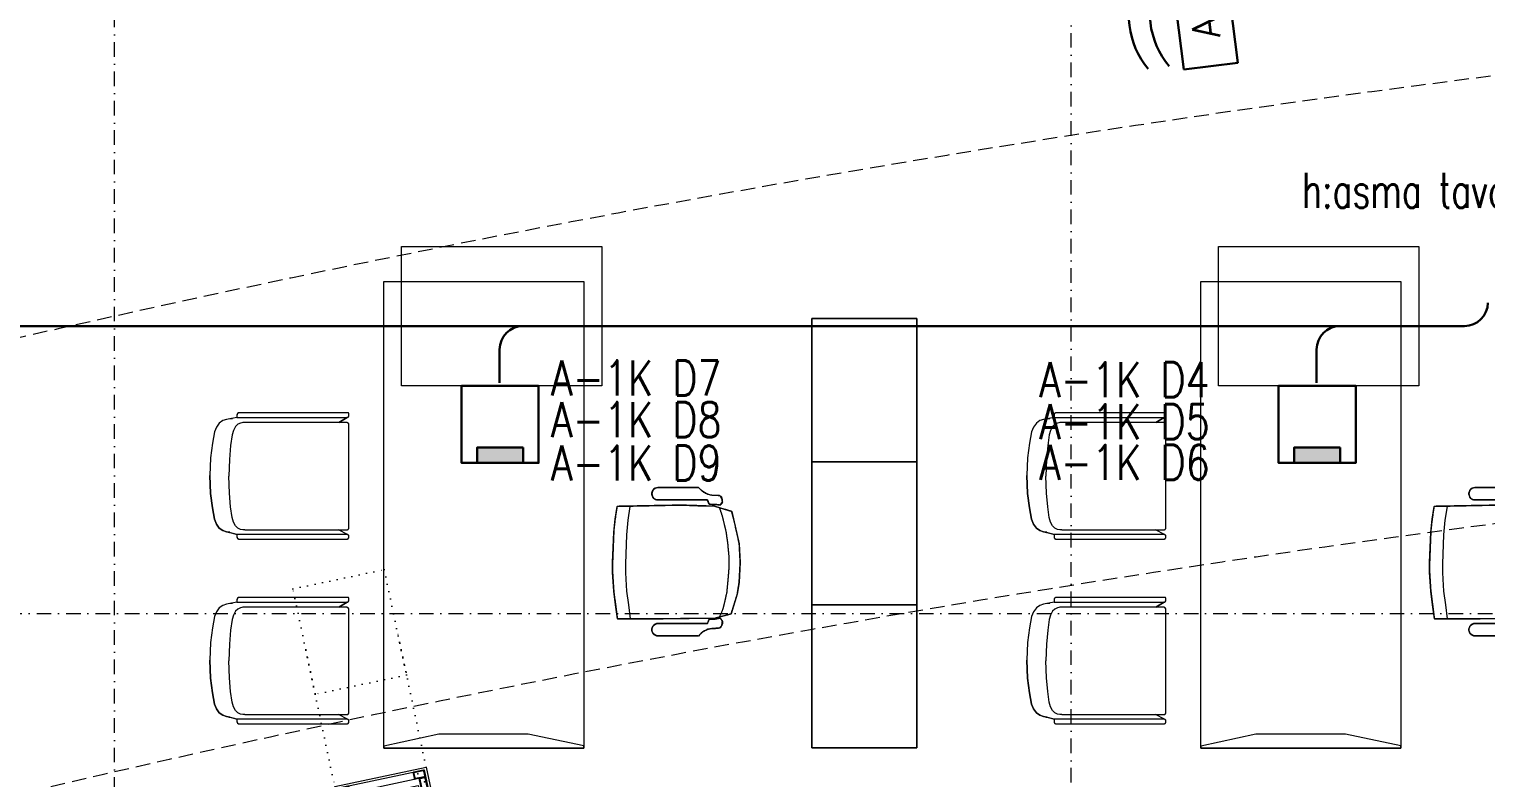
# Model space of a CAD drawing. Extents: x -2050 to 29725, y -1777 to 6820.
# Drawn here: x 9231 to 9855, y 1915 to 2235 of the extents above; entities that cross this region are included whole.
import ezdxf

# ---------------------------------------------------------------- set-up
doc = ezdxf.new("R2010")
doc.units = 0
doc.header["$LTSCALE"] = 25
doc.header["$MEASUREMENT"] = 0
for name, pattern in [('DASHDOT2', [0.5, 0.25, -0.125, 0, -0.125]), ('DOT2', [0.125, 0, -0.125]), ('HIDDEN', [0.375, 0.25, -0.125])]:
    doc.linetypes.add(name, pattern=pattern)
doc.layers.get('0').update_dxf_attribs({"color": 9, "lineweight": 9})
for name, color, linetype, lineweight in [('05', 9, 'Continuous', 9), ('06D', 9, 'Continuous', 9), ('10', 9, 'Continuous', 9), ('11', 9, 'Continuous', 9), ('20', 9, 'DOT2', 9), ('21', 9, 'Continuous', 9), ('24', 9, 'DASHDOT2', 9), ('40', 9, 'Continuous', 9), ('DATA YER', 30, 'Continuous', 30), ('E-ACCESS POINT (KABLOSUZ ERİŞİM İÇİN)', 7, 'Continuous', 30), ('E-DÖŞEME (ŞAP İÇİ) PRİZ KUTUSU', 7, 'Continuous', 30), ('E-YAZI', 7, 'Continuous', 30)]:
    doc.layers.add(name, color=color, linetype=linetype, lineweight=lineweight)
doc.styles.add('E-YAZI', font='txttw.shx')

# ---------------------------------------------------------------- blocks, each defined once
blk = doc.blocks.new('Group-41-1')
for p, q in [((384804.5645, 69162.035), (384804.5645, 69161.585)), ((384805.1779, 69162.035), (384804.5645, 69162.035)), ((384805.1779, 69161.585), (384805.1779, 69162.035)), ((384804.5645, 69161.585), (384805.1779, 69161.585))]:
    blk.add_line(p, q)
at = {"flags": 128}
blk.add_lwpolyline([(384804.5645, 69162.035), (384805.1779, 69162.035), (384805.1779, 69161.585), (384804.5645, 69161.585)], close=True, dxfattribs=at)
blk = doc.blocks.new('Group-42-1')
at = {"layer": '05', "color": 7}
for p in [(-1.2267, 0), (-0.6133, 0), (0, 0)]:
    blk.add_blockref('Group-41-1', p, dxfattribs=at)
blk = doc.blocks.new('Group-32-1')
for p, q in [((384804.5516, 69159.371), (384804.573, 69159.3356)), ((384804.5731, 69159.3699), (384804.573, 69159.3694)), ((384804.573, 69159.3694), (384804.573, 69159.3689)), ((384804.573, 69159.3689), (384804.573, 69158.9239)), ((384804.5732, 69159.3709), (384804.5731, 69159.3704)), ((384804.5731, 69159.3704), (384804.5731, 69159.3699)), ((384804.5733, 69159.3713), (384804.5732, 69159.3709)), ((384804.5735, 69159.3718), (384804.5733, 69159.3713)), ((384804.5736, 69159.3723), (384804.5735, 69159.3718)), ((384804.5738, 69159.3727), (384804.5736, 69159.3723)), ((384804.574, 69159.3732), (384804.5738, 69159.3727)), ((384804.5742, 69159.3736), (384804.574, 69159.3732)), ((384804.5745, 69159.374), (384804.5742, 69159.3736)), ((384804.5747, 69159.3745), (384804.5745, 69159.374)), ((384804.575, 69159.3749), (384804.5747, 69159.3745)), ((384804.5753, 69159.3752), (384804.575, 69159.3749)), ((384804.5756, 69159.3756), (384804.5753, 69159.3752)), ((384804.576, 69159.376), (384804.5756, 69159.3756)), ((384804.5763, 69159.3763), (384804.576, 69159.376)), ((384804.5767, 69159.3766), (384804.5763, 69159.3763)), ((384804.5771, 69159.3769), (384804.5767, 69159.3766)), ((384804.5775, 69159.3772), (384804.5771, 69159.3769)), ((384804.5779, 69159.3775), (384804.5775, 69159.3772)), ((384804.5783, 69159.3777), (384804.5779, 69159.3775)), ((384804.5788, 69159.3779), (384804.5783, 69159.3777)), ((384804.5792, 69159.3781), (384804.5788, 69159.3779)), ((384804.5797, 69159.3783), (384804.5792, 69159.3781)), ((384804.5801, 69159.3785), (384804.5797, 69159.3783)), ((384804.5806, 69159.3786), (384804.5801, 69159.3785)), ((384804.5811, 69159.3787), (384804.5806, 69159.3786)), ((384804.5816, 69159.3788), (384804.5811, 69159.3787)), ((384804.5821, 69159.3789), (384804.5816, 69159.3788)), ((384804.5825, 69159.3789), (384804.5821, 69159.3789)), ((384804.583, 69159.3789), (384804.5825, 69159.3789)), ((384805.023, 69159.3789), (384804.583, 69159.3789)), ((384805.0235, 69159.3789), (384805.023, 69159.3789)), ((384805.024, 69159.3789), (384805.0235, 69159.3789)), ((384805.0245, 69159.3788), (384805.024, 69159.3789)), ((384805.0249, 69159.3787), (384805.0245, 69159.3788)), ((384805.0254, 69159.3786), (384805.0249, 69159.3787)), ((384805.0259, 69159.3785), (384805.0254, 69159.3786)), ((384805.0264, 69159.3783), (384805.0259, 69159.3785)), ((384805.0268, 69159.3781), (384805.0264, 69159.3783)), ((384805.0273, 69159.3779), (384805.0268, 69159.3781)), ((384805.0277, 69159.3777), (384805.0273, 69159.3779)), ((384805.0281, 69159.3775), (384805.0277, 69159.3777)), ((384805.0285, 69159.3772), (384805.0281, 69159.3775)), ((384805.029, 69159.3769), (384805.0285, 69159.3772)), ((384805.0293, 69159.3766), (384805.029, 69159.3769)), ((384805.0297, 69159.3763), (384805.0293, 69159.3766)), ((384805.0301, 69159.376), (384805.0297, 69159.3763)), ((384805.0304, 69159.3756), (384805.0301, 69159.376)), ((384805.0307, 69159.3752), (384805.0304, 69159.3756)), ((384805.031, 69159.3749), (384805.0307, 69159.3752)), ((384805.0313, 69159.3745), (384805.031, 69159.3749)), ((384805.0316, 69159.374), (384805.0313, 69159.3745)), ((384805.0318, 69159.3736), (384805.0316, 69159.374)), ((384805.032, 69159.3732), (384805.0318, 69159.3736)), ((384805.0322, 69159.3727), (384805.032, 69159.3732)), ((384805.0324, 69159.3723), (384805.0322, 69159.3727)), ((384805.0326, 69159.3718), (384805.0324, 69159.3723)), ((384805.0327, 69159.3713), (384805.0326, 69159.3718)), ((384805.0328, 69159.3709), (384805.0327, 69159.3713)), ((384805.0329, 69159.3704), (384805.0328, 69159.3709)), ((384805.0329, 69159.3699), (384805.0329, 69159.3704)), ((384805.033, 69159.3694), (384805.0329, 69159.3699)), ((384805.0521, 69159.3725), (384805.033, 69159.3345)), ((384805.033, 69159.3689), (384805.033, 69159.3694)), ((384805.033, 69158.9322), (384805.033, 69159.3689)), ((384805.033, 69158.9322), (384805.033, 69158.9322)), ((384804.5516, 69158.8992), (384804.558, 69158.8616)), ((384805.0524, 69158.8992), (384805.0423, 69158.8616))]:
    blk.add_line(p, q)
at = {"flags": 128}
for points in [[(384804.5309, 69158.9092), (384804.5309, 69158.9087), (384804.531, 69158.9082), (384804.531, 69158.9077), (384804.5311, 69158.9072), (384804.5312, 69158.9068), (384804.5314, 69158.9063), (384804.5315, 69158.9058), (384804.5317, 69158.9054), (384804.5319, 69158.9049), (384804.5321, 69158.9045), (384804.5324, 69158.904), (384804.5326, 69158.9036), (384804.5329, 69158.9032), (384804.5332, 69158.9028), (384804.5335, 69158.9025), (384804.5339, 69158.9021), (384804.5342, 69158.9018), (384804.5346, 69158.9015), (384804.535, 69158.9012), (384804.5354, 69158.9009), (384804.5358, 69158.9006), (384804.5362, 69158.9004), (384804.5367, 69158.9001), (384804.5371, 69158.8999), (384804.5376, 69158.8998), (384804.538, 69158.8996), (384804.5385, 69158.8995), (384804.539, 69158.8994), (384804.5395, 69158.8993), (384804.54, 69158.8992), (384804.5404, 69158.8992), (384804.5409, 69158.8992), (384804.5516, 69158.8992), (384804.5516, 69159.3689), (384804.5516, 69159.3694), (384804.5516, 69159.3699), (384804.5515, 69159.3704), (384804.5515, 69159.3709), (384804.5513, 69159.3713), (384804.5512, 69159.3718), (384804.5511, 69159.3723), (384804.5509, 69159.3727), (384804.5507, 69159.3732), (384804.5505, 69159.3736), (384804.5502, 69159.374), (384804.55, 69159.3745), (384804.5497, 69159.3749), (384804.5494, 69159.3752), (384804.5491, 69159.3756), (384804.5487, 69159.376), (384804.5484, 69159.3763), (384804.548, 69159.3766), (384804.5476, 69159.3769), (384804.5472, 69159.3772), (384804.5468, 69159.3775), (384804.5464, 69159.3777), (384804.5459, 69159.3779), (384804.5455, 69159.3781), (384804.545, 69159.3783), (384804.5445, 69159.3785), (384804.5441, 69159.3786), (384804.5436, 69159.3787), (384804.5431, 69159.3788), (384804.5426, 69159.3789), (384804.5421, 69159.3789), (384804.5416, 69159.3789), (384804.5359, 69159.3789), (384804.5357, 69159.3789), (384804.5354, 69159.3789), (384804.5352, 69159.3788), (384804.535, 69159.3788), (384804.5347, 69159.3788), (384804.5345, 69159.3787), (384804.5343, 69159.3786), (384804.534, 69159.3785), (384804.5338, 69159.3784), (384804.5336, 69159.3783), (384804.5334, 69159.3782), (384804.5332, 69159.3781), (384804.533, 69159.3779), (384804.5328, 69159.3778), (384804.5326, 69159.3776), (384804.5324, 69159.3774), (384804.5322, 69159.3773), (384804.5321, 69159.3771), (384804.5319, 69159.3769), (384804.5318, 69159.3767), (384804.5316, 69159.3765), (384804.5315, 69159.3763), (384804.5314, 69159.376), (384804.5313, 69159.3758), (384804.5312, 69159.3756), (384804.5312, 69159.3754), (384804.5311, 69159.3751), (384804.531, 69159.3749), (384804.531, 69159.3746), (384804.531, 69159.3744), (384804.5309, 69159.3741), (384804.5309, 69159.3739), (384804.5309, 69158.9092)], [(384805.0521, 69158.8992), (384805.0628, 69158.8992), (384805.0633, 69158.8992), (384805.0638, 69158.8992), (384805.0642, 69158.8993), (384805.0647, 69158.8994), (384805.0652, 69158.8995), (384805.0657, 69158.8996), (384805.0661, 69158.8998), (384805.0666, 69158.8999), (384805.0671, 69158.9001), (384805.0675, 69158.9004), (384805.0679, 69158.9006), (384805.0683, 69158.9009), (384805.0687, 69158.9012), (384805.0691, 69158.9015), (384805.0695, 69158.9018), (384805.0698, 69158.9021), (384805.0702, 69158.9025), (384805.0705, 69158.9028), (384805.0708, 69158.9032), (384805.0711, 69158.9036), (384805.0714, 69158.904), (384805.0716, 69158.9045), (384805.0718, 69158.9049), (384805.072, 69158.9054), (384805.0722, 69158.9058), (384805.0723, 69158.9063), (384805.0725, 69158.9068), (384805.0726, 69158.9072), (384805.0727, 69158.9077), (384805.0727, 69158.9082), (384805.0728, 69158.9087), (384805.0728, 69158.9092), (384805.0728, 69159.3689), (384805.0728, 69159.3694), (384805.0727, 69159.3699), (384805.0727, 69159.3704), (384805.0726, 69159.3709), (384805.0725, 69159.3713), (384805.0723, 69159.3718), (384805.0722, 69159.3723), (384805.072, 69159.3727), (384805.0718, 69159.3732), (384805.0716, 69159.3736), (384805.0714, 69159.374), (384805.0711, 69159.3745), (384805.0708, 69159.3749), (384805.0705, 69159.3752), (384805.0702, 69159.3756), (384805.0698, 69159.376), (384805.0695, 69159.3763), (384805.0691, 69159.3766), (384805.0687, 69159.3769), (384805.0683, 69159.3772), (384805.0679, 69159.3775), (384805.0675, 69159.3777), (384805.0671, 69159.3779), (384805.0666, 69159.3781), (384805.0661, 69159.3783), (384805.0657, 69159.3785), (384805.0652, 69159.3786), (384805.0647, 69159.3787), (384805.0642, 69159.3788), (384805.0638, 69159.3789), (384805.0633, 69159.3789), (384805.0628, 69159.3789), (384805.0621, 69159.3789), (384805.0616, 69159.3789), (384805.0611, 69159.3789), (384805.0606, 69159.3788), (384805.0601, 69159.3787), (384805.0596, 69159.3786), (384805.0592, 69159.3785), (384805.0587, 69159.3783), (384805.0582, 69159.3781), (384805.0578, 69159.3779), (384805.0574, 69159.3777), (384805.0569, 69159.3775), (384805.0565, 69159.3772), (384805.0561, 69159.3769), (384805.0557, 69159.3766), (384805.0554, 69159.3763), (384805.055, 69159.376), (384805.0547, 69159.3756), (384805.0543, 69159.3752), (384805.054, 69159.3749), (384805.0538, 69159.3745), (384805.0535, 69159.374), (384805.0533, 69159.3736), (384805.053, 69159.3732), (384805.0528, 69159.3727), (384805.0527, 69159.3723), (384805.0525, 69159.3718), (384805.0524, 69159.3713), (384805.0523, 69159.3709), (384805.0522, 69159.3704), (384805.0521, 69159.3699), (384805.0521, 69159.3694), (384805.0521, 69159.3689), (384805.0521, 69158.8992)]]:
    blk.add_lwpolyline(points, close=True, dxfattribs=at)
for points in [[(384804.5309, 69158.9092, 0.414214), (384804.5409, 69158.8992), (384804.5516, 69158.8992), (384804.5516, 69159.3689, 0.414214), (384804.5416, 69159.3789), (384804.5359, 69159.3789, 0.414214), (384804.5309, 69159.3739)], [(384805.0521, 69158.8992), (384805.0628, 69158.8992, 0.414214), (384805.0728, 69158.9092), (384805.0728, 69159.3689, 0.414214), (384805.0628, 69159.3789), (384805.0621, 69159.3789, 0.414214), (384805.0521, 69159.3689)]]:
    blk.add_lwpolyline(points, format="xyb", close=True, dxfattribs=at)
blk.add_lwpolyline([(384805.033, 69158.9322), (384805.033, 69159.3689, 0.414214), (384805.023, 69159.3789), (384804.583, 69159.3789, 0.414214), (384804.573, 69159.3689), (384804.573, 69158.9239), (384804.5738, 69158.9202)], format="xyb", dxfattribs=at)
for points in [[(384804.573, 69158.9322), (384804.573, 69158.9239), (384804.5752, 69158.9142), (384804.5804, 69158.903), (384804.5903, 69158.8926), (384804.6064, 69158.8839), (384804.6258, 69158.8783), (384804.6716, 69158.8721), (384804.7307, 69158.8665), (384804.803, 69158.8644)], [(384805.033, 69158.9322), (384805.033, 69158.9239), (384805.0308, 69158.9142), (384805.0256, 69158.903), (384805.0157, 69158.8926), (384804.9996, 69158.8839), (384804.9803, 69158.8783), (384804.9344, 69158.8721), (384804.8753, 69158.8665), (384804.803, 69158.8644)], [(384804.5569, 69158.8806), (384804.5569, 69158.8686), (384804.5592, 69158.8546), (384804.5647, 69158.8386), (384804.5752, 69158.8236), (384804.5922, 69158.8111), (384804.6127, 69158.8031), (384804.6612, 69158.7941), (384804.7237, 69158.7861), (384804.8002, 69158.7831)], [(384805.0434, 69158.8658), (384805.0434, 69158.8686), (384805.0412, 69158.8546), (384805.0357, 69158.8386), (384805.0252, 69158.8236), (384805.0082, 69158.8111), (384804.9877, 69158.8031), (384804.9392, 69158.7941), (384804.8767, 69158.7861), (384804.8002, 69158.7831)]]:
    blk.add_lwpolyline(points, dxfattribs=at)
at = {"layer": '40'}
blk.add_lwpolyline([(384805.023, 69159.3789), (384804.583, 69159.3789, 0.414214), (384804.573, 69159.3689), (384804.573, 69159.3366), (384804.573, 69159.3356), (384804.5516, 69159.371), (384804.551, 69159.3725, 0.309775), (384804.5416, 69159.3789), (384804.5359, 69159.3789, 0.413784), (384804.5309, 69159.3739), (384804.5309, 69158.9092, 0.414214), (384804.5409, 69158.8992), (384804.5516, 69158.8992), (384804.5569, 69158.8686), (384804.5592, 69158.8546), (384804.5647, 69158.8386), (384804.5752, 69158.8236), (384804.5922, 69158.8111), (384804.6127, 69158.8031), (384804.6612, 69158.7941), (384804.7237, 69158.7861), (384804.8002, 69158.7831), (384804.8384, 69158.7846), (384804.8767, 69158.7861), (384804.9392, 69158.7941), (384804.9877, 69158.8031), (384805.0082, 69158.8111), (384805.0252, 69158.8236), (384805.0357, 69158.8386), (384805.0412, 69158.8546), (384805.0473, 69158.8804), (384805.0524, 69158.8992), (384805.0628, 69158.8992, 0.414214), (384805.0728, 69158.9092), (384805.0728, 69159.3689, 0.781144), (384805.0521, 69159.3725), (384805.033, 69159.3345), (384805.033, 69159.3689, 0.407263), (384805.0232, 69159.3789)], format="xyb", close=True, dxfattribs=at)
blk = doc.blocks.new('Group-258-1')
at = {"linetype": 'Continuous'}
for p, q in [((384800.0983, 69164.505), (384800.0936, 69164.5084)), ((384800.71, 69164.505), (384800.7146, 69164.5084)), ((384800.2257, 69164.3995), (384800.1668, 69164.4084)), ((384800.2892, 69164.3936), (384800.2257, 69164.3995)), ((384800.3717, 69164.3904), (384800.2892, 69164.3936)), ((384800.4137, 69164.389), (384800.3717, 69164.3904)), ((384800.4502, 69164.389), (384800.4137, 69164.389)), ((384800.4792, 69164.3908), (384800.4502, 69164.389)), ((384800.5299, 69164.394), (384800.4792, 69164.3908)), ((384800.5895, 69164.4019), (384800.5299, 69164.394)), ((384800.6491, 69164.4097), (384800.5895, 69164.4019))]:
    blk.add_line(p, q, dxfattribs=at)
at = {"linetype": 'Continuous', "flags": 128}
for points in [[(384800.0862, 69164.6997), (384800.0862, 69164.6409), (384800.0862, 69164.6409)], [(384800.722, 69164.6997), (384800.722, 69164.6409), (384800.722, 69164.6409)], [(384800.0862, 69164.6409), (384800.0862, 69164.5259), (384800.0862, 69164.6409)], [(384800.1395, 69164.5259), (384800.1395, 69164.6409), (384800.1395, 69164.6409)], [(384800.6687, 69164.5259), (384800.6687, 69164.6409), (384800.6687, 69164.6409)], [(384800.722, 69164.6409), (384800.722, 69164.5259), (384800.722, 69164.6409)], [(384800.0862, 69164.5259), (384800.0862, 69164.5259), (384800.087, 69164.52)], [(384800.0862, 69164.5259), (384800.087, 69164.52), (384800.087, 69164.52)], [(384800.087, 69164.52), (384800.087, 69164.52), (384800.0892, 69164.5143)], [(384800.087, 69164.52), (384800.0892, 69164.5143), (384800.0892, 69164.5143)], [(384800.0892, 69164.5143), (384800.0892, 69164.5143), (384800.0929, 69164.5094)], [(384800.0892, 69164.5143), (384800.0936, 69164.5084), (384800.0929, 69164.5094)], [(384800.0977, 69164.5054), (384800.0977, 69164.5054), (384800.1034, 69164.5026)], [(384800.0977, 69164.5054), (384800.1034, 69164.5026), (384800.1034, 69164.5026)], [(384800.1034, 69164.5026), (384800.1034, 69164.5026), (384800.1096, 69164.5011)], [(384800.1034, 69164.5026), (384800.1096, 69164.5011), (384800.1096, 69164.5011)], [(384800.1096, 69164.5011), (384800.1096, 69164.5011), (384800.1161, 69164.5011)], [(384800.1096, 69164.5011), (384800.1161, 69164.5011), (384800.1161, 69164.5011)], [(384800.1161, 69164.5011), (384800.1161, 69164.5011), (384800.1223, 69164.5026)], [(384800.1161, 69164.5011), (384800.1223, 69164.5026), (384800.1223, 69164.5026)], [(384800.1223, 69164.5026), (384800.1223, 69164.5026), (384800.128, 69164.5054)], [(384800.1223, 69164.5026), (384800.128, 69164.5054), (384800.128, 69164.5054)], [(384800.128, 69164.5054), (384800.128, 69164.5054), (384800.1328, 69164.5094)], [(384800.128, 69164.5054), (384800.1328, 69164.5094), (384800.1328, 69164.5094)], [(384800.1328, 69164.5094), (384800.1328, 69164.5094), (384800.1365, 69164.5143)], [(384800.1328, 69164.5094), (384800.1365, 69164.5143), (384800.1365, 69164.5143)], [(384800.1365, 69164.5143), (384800.1365, 69164.5143), (384800.1387, 69164.52)], [(384800.1365, 69164.5143), (384800.1387, 69164.52), (384800.1387, 69164.52)], [(384800.1387, 69164.52), (384800.1387, 69164.52), (384800.1395, 69164.5259)], [(384800.1387, 69164.52), (384800.1395, 69164.5259), (384800.1395, 69164.5259)], [(384800.6695, 69164.52), (384800.6695, 69164.52), (384800.6687, 69164.5259)], [(384800.6695, 69164.52), (384800.6687, 69164.5259), (384800.6687, 69164.5259)], [(384800.6718, 69164.5143), (384800.6718, 69164.5143), (384800.6695, 69164.52)], [(384800.6718, 69164.5143), (384800.6695, 69164.52), (384800.6695, 69164.52)], [(384800.6754, 69164.5094), (384800.6754, 69164.5094), (384800.6718, 69164.5143)], [(384800.6754, 69164.5094), (384800.6718, 69164.5143), (384800.6718, 69164.5143)], [(384800.6802, 69164.5054), (384800.6802, 69164.5054), (384800.6754, 69164.5094)], [(384800.6802, 69164.5054), (384800.6754, 69164.5094), (384800.6754, 69164.5094)], [(384800.6859, 69164.5026), (384800.6859, 69164.5026), (384800.6802, 69164.5054)], [(384800.6859, 69164.5026), (384800.6802, 69164.5054), (384800.6802, 69164.5054)], [(384800.6922, 69164.5011), (384800.6922, 69164.5011), (384800.6859, 69164.5026)], [(384800.6922, 69164.5011), (384800.6859, 69164.5026), (384800.6859, 69164.5026)], [(384800.6986, 69164.5011), (384800.6986, 69164.5011), (384800.6922, 69164.5011)], [(384800.6986, 69164.5011), (384800.6922, 69164.5011), (384800.6922, 69164.5011)], [(384800.7048, 69164.5026), (384800.7048, 69164.5026), (384800.6986, 69164.5011)], [(384800.7048, 69164.5026), (384800.6986, 69164.5011), (384800.6986, 69164.5011)], [(384800.7105, 69164.5054), (384800.7105, 69164.5054), (384800.7048, 69164.5026)], [(384800.7105, 69164.5054), (384800.7048, 69164.5026), (384800.7048, 69164.5026)], [(384800.719, 69164.5143), (384800.7146, 69164.5084), (384800.7153, 69164.5094)], [(384800.719, 69164.5143), (384800.719, 69164.5143), (384800.7153, 69164.5094)], [(384800.7213, 69164.52), (384800.7213, 69164.52), (384800.719, 69164.5143)], [(384800.7213, 69164.52), (384800.719, 69164.5143), (384800.719, 69164.5143)], [(384800.722, 69164.5259), (384800.722, 69164.5259), (384800.7213, 69164.52)], [(384800.722, 69164.5259), (384800.7213, 69164.52), (384800.7213, 69164.52)]]:
    blk.add_lwpolyline(points, close=True, dxfattribs=at)
at = {"linetype": 'Continuous'}
for points in [[(384800.3272, 69164.8751), (384800.2792, 69164.8644), (384800.2312, 69164.8536)], [(384800.4074, 69164.8792), (384800.3673, 69164.8772), (384800.3272, 69164.8751)], [(384800.4932, 69164.8746), (384800.4503, 69164.8769), (384800.4074, 69164.8792)], [(384800.5432, 69164.8666), (384800.5182, 69164.8706), (384800.4932, 69164.8746)], [(384800.6271, 69164.8405), (384800.5851, 69164.8535), (384800.5432, 69164.8666)], [(384800.1182, 69164.7571), (384800.1184, 69164.788), (384800.1261, 69164.8013), (384800.1481, 69164.8026)], [(384800.1481, 69164.8026), (384800.1523, 69164.8031), (384800.1616, 69164.7937)], [(384800.1886, 69164.8426), (384800.1775, 69164.8055), (384800.1663, 69164.7685)], [(384800.2113, 69164.8039), (384800.1911, 69164.7972), (384800.1708, 69164.7905)], [(384800.2312, 69164.8536), (384800.2099, 69164.8481), (384800.1886, 69164.8426)], [(384800.2746, 69164.8191), (384800.2429, 69164.8115), (384800.2113, 69164.8039)], [(384800.3252, 69164.8264), (384800.2999, 69164.8227), (384800.2746, 69164.8191)], [(384800.3841, 69164.8318), (384800.3546, 69164.8291), (384800.3252, 69164.8264)], [(384800.4307, 69164.8318), (384800.4074, 69164.8318), (384800.3841, 69164.8318)], [(384800.4872, 69164.8271), (384800.4589, 69164.8295), (384800.4307, 69164.8318)], [(384800.5356, 69164.8225), (384800.5114, 69164.8248), (384800.4872, 69164.8271)], [(384800.5919, 69164.8096), (384800.5638, 69164.8161), (384800.5356, 69164.8225)], [(384800.637, 69164.7924), (384800.6046, 69164.8075), (384800.5919, 69164.8096)], [(384800.6454, 69164.7717), (384800.6363, 69164.8061), (384800.6271, 69164.8405)], [(384800.6601, 69164.8026), (384800.656, 69164.8031), (384800.6466, 69164.7937)], [(384800.69, 69164.7571), (384800.6898, 69164.788), (384800.6822, 69164.8013), (384800.6601, 69164.8026)], [(384800.0854, 69164.7011), (384800.1126, 69164.7212), (384800.1182, 69164.7571)], [(384800.158, 69164.7461), (384800.1488, 69164.7423), (384800.1395, 69164.7385)], [(384800.1395, 69164.7385), (384800.1395, 69164.6897), (384800.1395, 69164.6409)], [(384800.1585, 69164.7715), (384800.1583, 69164.7588), (384800.158, 69164.7461)], [(384800.1616, 69164.7937), (384800.1601, 69164.7826), (384800.1585, 69164.7715)], [(384800.1663, 69164.7685), (384800.1639, 69164.6975), (384800.1616, 69164.6266)], [(384800.6491, 69164.4746), (384800.6472, 69164.6232), (384800.6454, 69164.7717)], [(384800.6466, 69164.7937), (384800.6482, 69164.7826), (384800.6497, 69164.7715)], [(384800.6497, 69164.7715), (384800.65, 69164.7588), (384800.6502, 69164.7461)], [(384800.6502, 69164.7461), (384800.6595, 69164.7423), (384800.6687, 69164.7385)], [(384800.6687, 69164.7385), (384800.6687, 69164.6897), (384800.6687, 69164.6409)], [(384800.7229, 69164.7011), (384800.6957, 69164.7212), (384800.69, 69164.7571)], [(384800.1616, 69164.6266), (384800.1642, 69164.4892), (384800.1668, 69164.3518)], [(384800.6491, 69164.3531), (384800.6491, 69164.4138), (384800.6491, 69164.4746)], [(384800.1668, 69164.3518), (384800.2302, 69164.3409), (384800.278, 69164.3374)], [(384800.278, 69164.3374), (384800.3427, 69164.3349), (384800.4074, 69164.3324)], [(384800.4074, 69164.3324), (384800.4288, 69164.3324), (384800.4502, 69164.3324)], [(384800.4502, 69164.3324), (384800.4901, 69164.3349), (384800.5299, 69164.3374)], [(384800.5299, 69164.3374), (384800.5895, 69164.3452), (384800.6491, 69164.3531)]]:
    blk.add_open_spline(points, degree=2, dxfattribs=at)
at = {"layer": '40'}
blk.add_lwpolyline([(384800.6491, 69164.3531), (384800.5895, 69164.3452), (384800.5299, 69164.3374), (384800.4502, 69164.3324), (384800.4074, 69164.3324), (384800.3427, 69164.3349), (384800.278, 69164.3374), (384800.2222, 69164.3433), (384800.1668, 69164.3518), (384800.1642, 69164.4892), (384800.1616, 69164.6266), (384800.1639, 69164.6975), (384800.1663, 69164.7685), (384800.1732, 69164.7913), (384800.1886, 69164.8426), (384800.3272, 69164.8751), (384800.4074, 69164.8792), (384800.4932, 69164.8746), (384800.5432, 69164.8666), (384800.6271, 69164.8405), (384800.6454, 69164.7717), (384800.6472, 69164.6232), (384800.6491, 69164.4746), (384800.6491, 69164.4097)], close=True, dxfattribs=at)
for points in [[(384800.1395, 69164.7385), (384800.158, 69164.7461), (384800.1583, 69164.7588), (384800.1585, 69164.7715), (384800.1616, 69164.7937), (384800.1481, 69164.8026, 0.293897), (384800.1206, 69164.7899), (384800.1182, 69164.7571, -0.205), (384800.0854, 69164.7011), (384800.0862, 69164.6997), (384800.0862, 69164.5259, 0.937941), (384800.1395, 69164.5259)], [(384800.6687, 69164.7385), (384800.6502, 69164.7461), (384800.65, 69164.7588), (384800.6497, 69164.7715), (384800.6466, 69164.7937), (384800.6601, 69164.8026, -0.293897), (384800.6877, 69164.7899), (384800.69, 69164.7571, 0.205), (384800.7229, 69164.7011), (384800.722, 69164.6997), (384800.722, 69164.5259, -0.937941), (384800.6687, 69164.5259)]]:
    blk.add_lwpolyline(points, format="xyb", close=True, dxfattribs=at)
blk = doc.blocks.new('p-ma-audi')
for p, q in [((-7.57, 155.19), (-7.57, 200)), ((-85.7, 155.19), (-7.57, 155.19))]:
    blk.add_line(p, q)
at = {"flags": 128}
for points in [[(-7.57, 200), (-7.57, 214.96), (-93.45, 214.96), (-93.45, 155.19), (-85.7, 155.19)], [(-85.7, 0.04), (-85.7, 0.94), (-61.93, 5.88), (-23.62, 5.88), (0, 0.73), (0, 0), (-85.67, 0)]]:
    blk.add_lwpolyline(points, dxfattribs=at)
for points in [[(-85.7, 200), (-85.7, 0), (0, 0), (0, 200), (-85.7, 200)], [(-85.7, 200), (-85.7, 0), (0, 0), (0, 200)]]:
    blk.add_lwpolyline(points, close=True, dxfattribs=at)
blk = doc.blocks.new('prf-300')
at = {"linetype": 'Continuous'}
for p, q in [((0, 29), (30, 29)), ((0, 29), (0, 27.6)), ((0, 27.6), (11.88, 27.6)), ((30, 27.6), (18.13, 27.6)), ((30, 29), (30, 27.6)), ((14.58, 24.9), (14.58, 4.1)), ((15.43, 24.9), (15.43, 4.1)), ((0, 1.4), (11.88, 1.4)), ((0, 0), (0, 1.4)), ((30, 1.4), (18.13, 1.4)), ((30, 0), (30, 1.4)), ((0, 0), (30, 0))]:
    blk.add_line(p, q, dxfattribs=at)
for centre, start, end in [((11.88, 24.9), 0, 90), ((18.13, 24.9), 90, 180), ((11.88, 4.1), 270, 0), ((18.13, 4.1), 180, 270)]:
    blk.add_arc(centre, 2.7, start, end, dxfattribs=at)
blk = doc.blocks.new('prf 3x5')
for points in [[(-2, -1.5), (2, -1.5, 0.414214), (2.5, -1), (2.5, 1, 0.414214), (2, 1.5), (-2, 1.5, 0.414214), (-2.5, 1), (-2.5, -1, 0.414214)], [(-2, -1.2), (2, -1.2, 0.414214), (2.2, -1), (2.2, 1, 0.414214), (2, 1.2), (-2, 1.2, 0.414214), (-2.2, 1), (-2.2, -1, 0.414214)]]:
    blk.add_lwpolyline(points, format="xyb", close=True)
at = {"color": 252}
blk.add_point((-0.5, 0.5), dxfattribs=at)
blk = doc.blocks.new('p-kolon-eğri-2')
at = {"layer": '06D', "linetype": 'HIDDEN', "lineweight": 0}
for p, q in [((72.76, -155.09), (100.38, -143.38)), ((100.38, -143.38), (100.99, -144.81)), ((100.99, -144.81), (90.08, -149.44)), ((73.37, -156.52), (72.76, -155.09)), ((84.28, -151.9), (73.37, -156.52)), ((87.81, -153.33), (96.99, -174.96)), ((88.64, -152.98), (97.82, -174.61)), ((112.87, -172.85), (85.25, -184.56)), ((101.36, -176.04), (112.27, -171.42)), ((112.27, -171.42), (112.87, -172.85)), ((84.65, -183.13), (95.56, -178.5)), ((85.25, -184.56), (84.65, -183.13))]:
    blk.add_line(p, q, dxfattribs=at)
at = {"layer": '06D'}
blk.add_lwpolyline([(54.63, -116.7), (39.52, -81.63), (68.91, -68.98), (84.03, -104.05)], close=True, dxfattribs=at)
for points in [[(89.28, -106.14), (116.79, -169.86)], [(52.54, -121.96), (79.81, -185.54)]]:
    blk.add_lwpolyline(points, dxfattribs=at)
at = {"layer": '06D', "linetype": 'HIDDEN', "lineweight": 0}
for centre, start, end in [((91.13, -151.92), 112.97499, 202.97499), ((85.33, -154.38), 22.97499, 112.97499), ((100.3, -173.56), 202.97499, 292.97499), ((94.5, -176.02), 292.97499, 22.97499)]:
    blk.add_arc(centre, 2.7, start, end, dxfattribs=at)
blk.add_point((100.39, -183.07), dxfattribs=at)
at = {"layer": '11'}
for points in [[(52.54, -121.96), (34.26, -79.54), (71, -63.72), (89.28, -106.14)], [(53.06, -120.65), (35.58, -80.06), (70.48, -65.03), (87.97, -105.61)]]:
    blk.add_lwpolyline(points, close=True, dxfattribs=at)
blk.add_lwpolyline([(52.54, -121.96), (89.28, -106.14)], dxfattribs=at)
at = {"layer": '20'}
blk.add_lwpolyline([(0, 0), (36.7, 15.82), (54.99, -26.61), (18.27, -42.42)], close=True, dxfattribs=at)
for points in [[(70.99, -63.69), (47.22, -8.56)], [(10.5, -24.37), (34.26, -79.54)]]:
    blk.add_lwpolyline(points, dxfattribs=at)
at = {"layer": '40'}
blk.add_lwpolyline([(70.99, -63.69), (116.79, -169.86), (79.81, -185.54), (34.26, -79.54)], close=True, dxfattribs=at)
at = {"layer": '10'}
for p, rotation in [((68.77, -67.4), 23.29427194047105), ((71.28, -70.68), 293.294271940471), ((38.47, -80.45), 23.29427194047105), ((39.13, -84.53), 293.294271940471), ((84.41, -101.15), 293.294271940471), ((85.06, -105.23), 23.29427194047105), ((52.25, -115), 293.294271940471), ((54.75, -118.28), 23.29427194047105)]:
    blk.add_blockref('prf 3x5', p, dxfattribs=dict(at, rotation=rotation))
at = {"layer": '10', "linetype": 'Continuous', "rotation": 23.31197227258336}
blk.add_blockref('prf-300', (53.1, -110.63), dxfattribs=at)
blk = doc.blocks.new('10_DÖŞEME (ŞAP İÇİ) PRİZ KUTUSU')
at = {"layer": 'E-DÖŞEME (ŞAP İÇİ) PRİZ KUTUSU'}
blk.add_hatch(color=5, dxfattribs=at).paths.add_polyline_path([(0.734, 0.216), (0.734, 0.706), (-0.734, 0.706), (-0.734, 0.216)])
at = {"layer": 'E-DÖŞEME (ŞAP İÇİ) PRİZ KUTUSU', "color": 5}
for points in [[(1.224, 2.664), (1.224, 0.216), (-1.224, 0.216), (-1.224, 2.664)], [(0.734, 0.706), (0.734, 0.216), (-0.734, 0.216), (-0.734, 0.706)]]:
    blk.add_lwpolyline(points, close=True, dxfattribs=at)
blk = doc.blocks.new('*U146')
at = {"layer": 'E-ACCESS POINT (KABLOSUZ ERİŞİM İÇİN)', "color": 4}
blk.add_lwpolyline([(-2.395, 3.237), (2.395, 3.237), (2.395, 0.647), (-2.395, 0.647)], close=True, dxfattribs=at)
at = {"layer": 'E-ACCESS POINT (KABLOSUZ ERİŞİM İÇİN)', "color": 3}
for centre in [(0, 1.555), (0, 0.549)]:
    blk.add_arc(centre, 3.988, 57.1828, 122.8172, dxfattribs=at)
at = {"layer": 'E-ACCESS POINT (KABLOSUZ ERİŞİM İÇİN)', "color": 3, "style": 'E-YAZI'}
blk.add_text('AP', height=1.28, dxfattribs=at).set_placement((-1.054, 1.311))

msp = doc.modelspace()

# ---------------------------------------------------------------- linework, layer by layer
at = {"layer": '20', "linetype": 'HIDDEN', "lineweight": 0}
for points in [[(7497.5, 1433.22, -0.101512), (9968.66, 2228.47, -0.101512)], [(7129.5, 979.76, -0.152644), (10705.5, 2076.19, -0.10573)]]:
    msp.add_lwpolyline(points, format="xyb", dxfattribs=at)
at = {"layer": '21', "linetype": 'DASHDOT2'}
msp.add_lwpolyline([(9677.23, 287.1), (9677.23, 2538.75)], dxfattribs=at)
at = {"layer": '24'}
for points in [[(9267.5, 195), (9267.5, 4035)], [(6827.5, 1985), (11027.5, 1985)]]:
    msp.add_lwpolyline(points, dxfattribs=at)
at = {"layer": 'DATA YER'}
for p, q in [((9442.39, 2108.13), (9011.63, 2108.13)), ((9792.39, 2108.13), (9442.39, 2108.13)), ((9845.75, 2108.13), (9792.39, 2108.13)), ((9432.39, 2083.79), (9432.39, 2098.13)), ((9782.39, 2083.79), (9782.39, 2098.13))]:
    msp.add_line(p, q, dxfattribs=at)
for centre, start, end in [((9845.75, 2118.13), 270, 0), ((9442.39, 2098.13), 90, 180), ((9792.39, 2098.13), 90, 180)]:
    msp.add_arc(centre, 10, start, end, dxfattribs=at)

# ---------------------------------------------------------------- block references
at = {"rotation": 348.6331656166082}
msp.add_blockref('p-kolon-eğri-2', (9343.87, 1995.54), dxfattribs=at)
at = {"layer": '05', "color": 7, "xscale": -1}
for p in [(9382.79, 1927.3), (9732.79, 1927.3)]:
    msp.add_blockref('p-ma-audi', p, dxfattribs=at)
at = {"layer": '05', "color": 7, "xscale": 100, "yscale": 100, "zscale": 100, "rotation": 270}
msp.add_blockref('Group-42-1', (-6906592.33, 38482445.14), dxfattribs=at)
at = {"layer": '05', "color": 7, "extrusion": (0, 0, -1), "xscale": -100, "yscale": 100, "zscale": -100, "rotation": 90}
for name, p in [('Group-32-1', (6906570.01, 38482524.1)), ('Group-32-1', (6906220.01, 38482524.1)), ('Group-258-1', (6906952.43, 38482047.56)), ('Group-258-1', (6906602.43, 38482047.56)), ('Group-32-1', (6906570.01, 38482444.92)), ('Group-32-1', (6906220.01, 38482444.92))]:
    msp.add_blockref(name, p, dxfattribs=at)
at = {"layer": 'E-ACCESS POINT (KABLOSUZ ERİŞİM İÇİN)', "xscale": 9, "yscale": 9, "zscale": 9, "rotation": 97.07034962921541}
msp.add_blockref('*U146', (9751.72, 2243.11), dxfattribs=at)
at = {"layer": 'E-DÖŞEME (ŞAP İÇİ) PRİZ KUTUSU', "xscale": 13.48039215686274, "yscale": 13.48039215686274, "zscale": 13.48039215686274}
for p in [(9432.64, 2046.58), (9782.64, 2046.58)]:
    msp.add_blockref('10_DÖŞEME (ŞAP İÇİ) PRİZ KUTUSU', p, dxfattribs=at)

# ---------------------------------------------------------------- texts
at = {"layer": 'E-YAZI', "color": 3, "style": 'E-YAZI', "width": 0.7}
msp.add_text('h:asma tavana monte', height=15, dxfattribs=at).set_placement((9776.18, 2158.83))
at = {"layer": 'E-YAZI', "color": 6, "style": 'E-YAZI', "width": 0.8}
for s, p in [('A-1K D7', (9454.47, 2078.4)), ('A-1K D4', (9663.58, 2077.67)), ('A-1K D8', (9454.47, 2060.54)), ('A-1K D5', (9663.58, 2059.68)), ('A-1K D9', (9454.47, 2041.9)), ('A-1K D6', (9663.58, 2042.25))]:
    msp.add_text(s, height=15, dxfattribs=at).set_placement(p)

doc.saveas('drawing.dxf')
